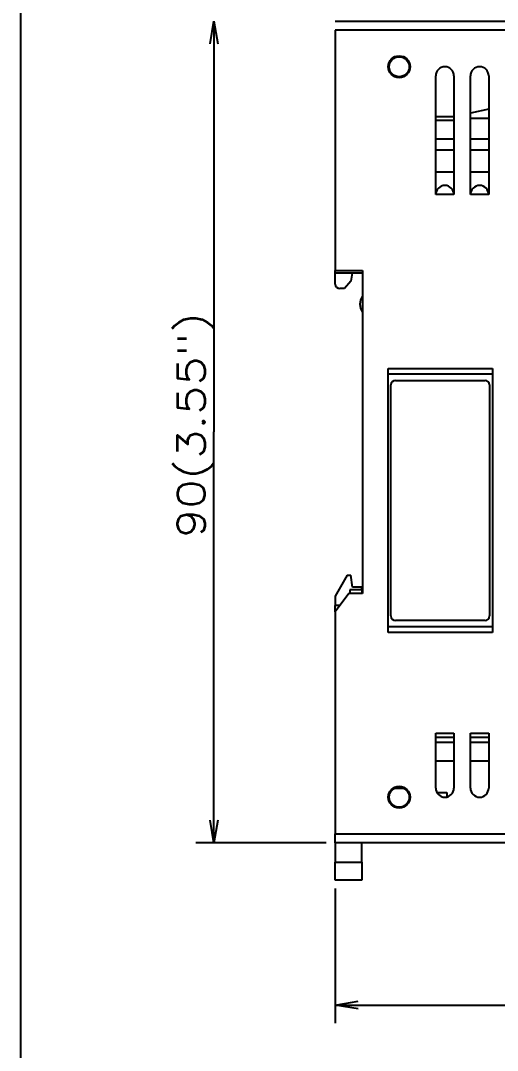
# Model space of a CAD drawing. Header units: millimetres. Extents: x -945625 to 316, y 6 to 533140.
# Drawn here: x -945625.3 to -945573.1, y 532404.4 to 532517.2 of the extents above; entities that cross this region are included whole.
import ezdxf

# ---------------------------------------------------------------- set-up
doc = ezdxf.new("R2010")
doc.units = ezdxf.units.MM
doc.header["$LTSCALE"] = 4
doc.styles.get("Standard").update_dxf_attribs({"font": 'simplex.shx', "height": 2, "bigfont": '@extfont2.shx'})

msp = doc.modelspace()

# ---------------------------------------------------------------- linework, layer by layer
at = {"ltscale": 0.5}
msp.add_line((-945625.31, 532574.48), (-945625.31, 532277.48), dxfattribs=at)
at = {"color": 7, "linetype": 'Continuous'}
for p, q in [((-945604.55, 532514.62), (-945604.14, 532517.12)), ((-945604.14, 532517.12), (-945604.14, 532472.12)), ((-945604.14, 532517.12), (-945603.72, 532514.62)), ((-945604.14, 532517.12), (-945604.14, 532514.62)), ((-945590.86, 532517.12), (-945551.56, 532517.12)), ((-945590.86, 532516.12), (-945590.86, 532489.82)), ((-945536.16, 532516.12), (-945590.86, 532516.12)), ((-945579.86, 532498.12), (-945579.86, 532511.12)), ((-945577.86, 532511.12), (-945577.86, 532498.12)), ((-945576.06, 532498.12), (-945576.06, 532511.12)), ((-945574.06, 532511.12), (-945574.06, 532498.12)), ((-945574.06, 532507.47), (-945576.06, 532507.02)), ((-945577.86, 532506.62), (-945579.86, 532506.62)), ((-945574.06, 532506.45), (-945576.06, 532506.45)), ((-945577.86, 532506.22), (-945579.86, 532506.22)), ((-945579.86, 532504.22), (-945577.86, 532504.22)), ((-945576.06, 532504.22), (-945574.06, 532504.22)), ((-945579.86, 532503.02), (-945577.86, 532503.02)), ((-945576.06, 532503.02), (-945574.06, 532503.02)), ((-945579.86, 532500.62), (-945577.86, 532500.62)), ((-945576.06, 532500.62), (-945574.06, 532500.62)), ((-945577.86, 532498.12), (-945579.86, 532498.12)), ((-945574.06, 532498.12), (-945576.06, 532498.12)), ((-945590.86, 532489.52), (-945590.86, 532489.82)), ((-945590.86, 532489.82), (-945587.86, 532489.82)), ((-945590.86, 532488.32), (-945590.86, 532489.52)), ((-945587.86, 532489.52), (-945590.86, 532489.52)), ((-945589.01, 532489.52), (-945589.16, 532488.62)), ((-945587.86, 532489.82), (-945587.86, 532454.42)), ((-945589.16, 532488.62), (-945589.86, 532487.82)), ((-945589.86, 532487.82), (-945590.36, 532487.82)), ((-945585.06, 532479.07), (-945573.66, 532479.07)), ((-945585.06, 532450.17), (-945585.06, 532479.07)), ((-945585.06, 532478.47), (-945573.66, 532478.47)), ((-945573.66, 532479.07), (-945573.66, 532450.17)), ((-945584.76, 532451.97), (-945584.76, 532477.27)), ((-945584.26, 532477.77), (-945574.46, 532477.77)), ((-945573.96, 532477.27), (-945573.96, 532451.97)), ((-945604.14, 532427.12), (-945604.14, 532472.12)), ((-945589.56, 532456.42), (-945590.86, 532454.12)), ((-945589.56, 532456.42), (-945589.16, 532456.42)), ((-945588.96, 532455.12), (-945589.16, 532456.42)), ((-945589.36, 532454.42), (-945590.86, 532452.42)), ((-945587.86, 532454.42), (-945589.36, 532454.42)), ((-945587.96, 532454.82), (-945589.26, 532454.82)), ((-945589.26, 532454.82), (-945589.26, 532454.42)), ((-945587.96, 532455.12), (-945588.96, 532455.12)), ((-945587.96, 532454.82), (-945587.96, 532455.12)), ((-945587.96, 532454.82), (-945587.96, 532454.42)), ((-945590.86, 532454.12), (-945590.86, 532453.12)), ((-945590.33, 532453.12), (-945590.86, 532453.12)), ((-945590.86, 532452.42), (-945590.86, 532453.12)), ((-945590.86, 532452.42), (-945590.86, 532428.12)), ((-945574.46, 532451.47), (-945584.26, 532451.47)), ((-945573.66, 532450.77), (-945585.06, 532450.77)), ((-945573.66, 532450.17), (-945585.06, 532450.17)), ((-945579.86, 532439.12), (-945577.86, 532439.12)), ((-945579.86, 532433.12), (-945579.86, 532439.12)), ((-945579.86, 532438.68), (-945577.86, 532438.68)), ((-945577.86, 532439.12), (-945577.86, 532433.12)), ((-945576.06, 532439.12), (-945574.06, 532439.12)), ((-945576.06, 532433.12), (-945576.06, 532439.12)), ((-945576.06, 532438.68), (-945574.06, 532438.68)), ((-945574.06, 532439.12), (-945574.06, 532433.12)), ((-945577.86, 532438.12), (-945579.86, 532438.12)), ((-945574.06, 532438.12), (-945576.06, 532438.12)), ((-945579.86, 532436.12), (-945577.86, 532436.12)), ((-945576.06, 532436.12), (-945574.06, 532436.12)), ((-945584.32, 532433.12), (-945583.4, 532433.12)), ((-945579.7, 532432.62), (-945578.66, 532432.62)), ((-945578.66, 532432.62), (-945578.66, 532432.16)), ((-945604.14, 532427.12), (-945604.55, 532429.62)), ((-945603.72, 532429.62), (-945604.14, 532427.12)), ((-945604.14, 532427.12), (-945604.14, 532429.62)), ((-945590.86, 532427.12), (-945590.86, 532428.12)), ((-945590.86, 532428.12), (-945536.16, 532428.12)), ((-945591.86, 532427.12), (-945606.14, 532427.12)), ((-945551.56, 532427.12), (-945590.86, 532427.12)), ((-945590.86, 532427.12), (-945590.86, 532425.02)), ((-945587.96, 532425.02), (-945587.96, 532427.12)), ((-945590.86, 532425.02), (-945587.96, 532425.02)), ((-945590.86, 532423.02), (-945590.86, 532425.02)), ((-945587.96, 532425.02), (-945587.96, 532423.02)), ((-945587.96, 532423.02), (-945590.86, 532423.02)), ((-945590.86, 532422.11), (-945590.86, 532407.36)), ((-945590.86, 532409.36), (-945588.36, 532409.78)), ((-945590.86, 532409.36), (-945547.86, 532409.36)), ((-945588.36, 532408.94), (-945590.86, 532409.36)), ((-945590.86, 532409.36), (-945588.36, 532409.36))]:
    msp.add_line(p, q, dxfattribs=at)
for centre, radius in [((-945583.86, 532512.12), 1.2), ((-945583.86, 532512.12), 1.1), ((-945583.86, 532432.12), 1.2), ((-945583.86, 532432.12), 1.1)]:
    msp.add_circle(centre, radius, dxfattribs=at)
for centre, radius, start, end in [((-945578.86, 532511.12), 1, 90, 180), ((-945578.86, 532511.12), 1, 0, 90), ((-945575.06, 532511.12), 1, 90, 180), ((-945575.06, 532511.12), 1, 0, 90), ((-945578.86, 532498.12), 1, 90, 180), ((-945578.86, 532498.12), 1, 0, 90), ((-945575.06, 532498.12), 1, 90, 180), ((-945575.06, 532498.12), 1, 0, 90), ((-945590.36, 532488.32), 0.5, 180, 270), ((-945586.66, 532486.12), 1.5, 143.1301, 180), ((-945586.66, 532486.12), 1.5, 180, 216.8699), ((-945584.26, 532477.27), 0.5, 90, 180), ((-945574.46, 532477.27), 0.5, 0, 90), ((-945584.26, 532451.97), 0.5, 180, 270), ((-945574.46, 532451.97), 0.5, 270, 0), ((-945578.86, 532433.12), 1, 180, 270), ((-945578.86, 532433.12), 1, 270, 0), ((-945575.06, 532433.12), 1, 180, 270), ((-945575.06, 532433.12), 1, 270, 0)]:
    msp.add_arc(centre, radius, start, end, dxfattribs=at)

# ---------------------------------------------------------------- texts
at = {"color": 7, "linetype": 'Continuous', "width": 1.248}
msp.add_text('90(3.55")', height=3, rotation=90, dxfattribs=at).set_placement((-945605.14, 532460.52))

doc.saveas('drawing.dxf')
